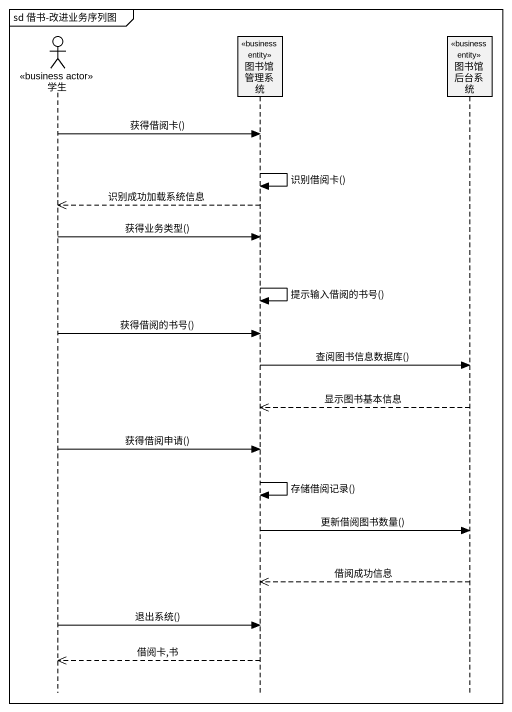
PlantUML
@startuml
mainframe sd 借书-改进业务序列图
hide footbox
actor 学生 <<business actor>>
participant 图书馆管理系统 <<business entity>>
participant 图书馆后台系统 <<business entity>>

学生 -> 图书馆管理系统 : 获得借阅卡()
图书馆管理系统 -> 图书馆管理系统 : 识别借阅卡()
图书馆管理系统 -->> 学生 : 识别成功加载系统信息
学生 -> 图书馆管理系统 : 获得业务类型()
图书馆管理系统 -> 图书馆管理系统 : 提示输入借阅的书号()
学生 -> 图书馆管理系统 : 获得借阅的书号()
图书馆管理系统 -> 图书馆后台系统 : 查阅图书信息数据库()
图书馆后台系统 -->> 图书馆管理系统 : 显示图书基本信息
学生 -> 图书馆管理系统 : 获得借阅申请()
图书馆管理系统 -> 图书馆管理系统 : 存储借阅记录()
图书馆管理系统 -> 图书馆后台系统 : 更新借阅图书数量()
图书馆后台系统 -->> 图书馆管理系统 : 借阅成功信息
学生 -> 图书馆管理系统 : 退出系统()
图书馆管理系统 -->> 学生 : 借阅卡,书
@enduml
